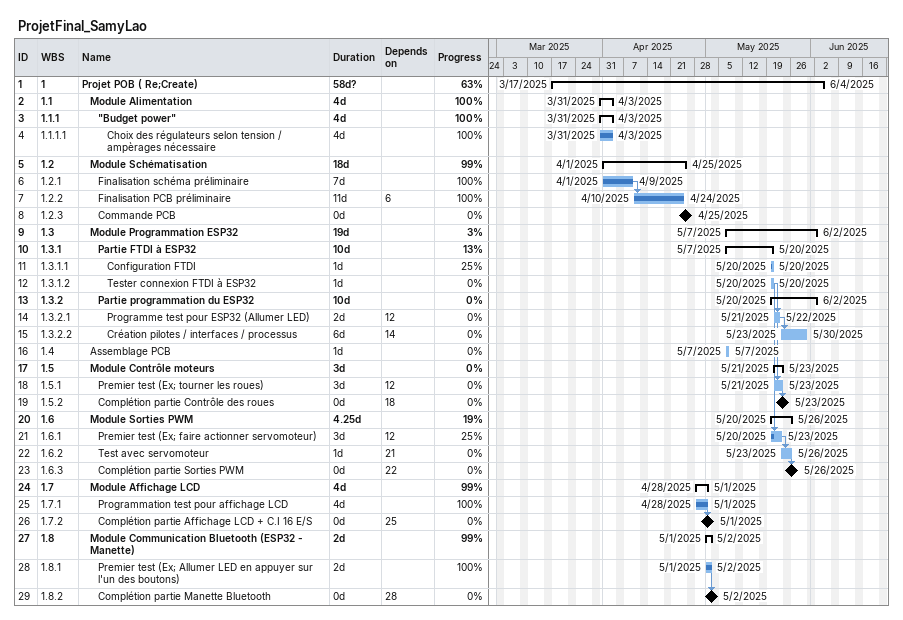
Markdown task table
ProjetFinal_SamyLao

| ID | WBS | Task | Duration | Start | Finish | Predecessors | % complete |
|---|---|---|---|---|---|---|---|
| 1 | 1 | **Projet POB ( Re;Create)** | 58d? | 2025-03-17 | 2025-06-04 |  | 63 |
| 2 | 1.1 | **Module Alimentation** | 4d | 2025-03-31 | 2025-04-03 |  | 100 |
| 3 | 1.1.1 | **"Budget power"** | 4d | 2025-03-31 | 2025-04-03 |  | 100 |
| 4 | 1.1.1.1 | Choix des régulateurs selon tension / ampèrages nécessaire | 4d | 2025-03-31 | 2025-04-03 |  | 100 |
| 5 | 1.2 | **Module Schématisation** | 18d | 2025-04-01 | 2025-04-25 |  | 99 |
| 6 | 1.2.1 | Finalisation schéma préliminaire | 7d | 2025-04-01 | 2025-04-09 |  | 100 |
| 7 | 1.2.2 | Finalisation PCB préliminaire | 11d | 2025-04-10 | 2025-04-24 | 6 | 100 |
| 8 | 1.2.3 | Commande PCB | 0d | 2025-04-25 | 2025-04-25 |  | 0 |
| 9 | 1.3 | **Module Programmation ESP32** | 19d | 2025-05-07 | 2025-06-02 |  | 3 |
| 10 | 1.3.1 | **Partie FTDI à ESP32** | 10d | 2025-05-07 | 2025-05-20 |  | 13 |
| 11 | 1.3.1.1 | Configuration FTDI | 1d | 2025-05-20 | 2025-05-20 |  | 25 |
| 12 | 1.3.1.2 | Tester connexion FTDI à ESP32 | 1d | 2025-05-20 | 2025-05-20 |  | 0 |
| 13 | 1.3.2 | **Partie programmation du ESP32** | 10d | 2025-05-20 | 2025-06-02 |  | 0 |
| 14 | 1.3.2.1 | Programme test pour ESP32 (Allumer LED) | 2d | 2025-05-21 | 2025-05-22 | 12 | 0 |
| 15 | 1.3.2.2 | Création pilotes / interfaces / processus | 6d | 2025-05-23 | 2025-05-30 | 14 | 0 |
| 16 | 1.4 | Assemblage PCB | 1d | 2025-05-07 | 2025-05-07 |  | 0 |
| 17 | 1.5 | **Module Contrôle moteurs** | 3d | 2025-05-21 | 2025-05-23 |  | 0 |
| 18 | 1.5.1 | Premier test (Ex; tourner les roues) | 3d | 2025-05-21 | 2025-05-23 | 12 | 0 |
| 19 | 1.5.2 | Complétion partie Contrôle des roues | 0d | 2025-05-23 | 2025-05-23 | 18 | 0 |
| 20 | 1.6 | **Module Sorties PWM** | 4.25d | 2025-05-20 | 2025-05-26 |  | 19 |
| 21 | 1.6.1 | Premier test (Ex; faire actionner servomoteur) | 3d | 2025-05-20 | 2025-05-23 | 12 | 25 |
| 22 | 1.6.2 | Test avec servomoteur | 1d | 2025-05-23 | 2025-05-26 | 21 | 0 |
| 23 | 1.6.3 | Complétion partie Sorties PWM | 0d | 2025-05-26 | 2025-05-26 | 22 | 0 |
| 24 | 1.7 | **Module Affichage LCD** | 4d | 2025-04-28 | 2025-05-01 |  | 99 |
| 25 | 1.7.1 | Programmation test pour affichage LCD | 4d | 2025-04-28 | 2025-05-01 |  | 100 |
| 26 | 1.7.2 | Complétion partie Affichage LCD + C.I 16 E/S | 0d | 2025-05-01 | 2025-05-01 | 25 | 0 |
| 27 | 1.8 | **Module Communication Bluetooth (ESP32 - Manette)** | 2d | 2025-05-01 | 2025-05-02 |  | 99 |
| 28 | 1.8.1 | Premier test (Ex; Allumer LED en appuyer sur l'un des boutons) | 2d | 2025-05-01 | 2025-05-02 |  | 100 |
| 29 | 1.8.2 | Complétion partie Manette Bluetooth | 0d | 2025-05-02 | 2025-05-02 | 28 | 0 |
